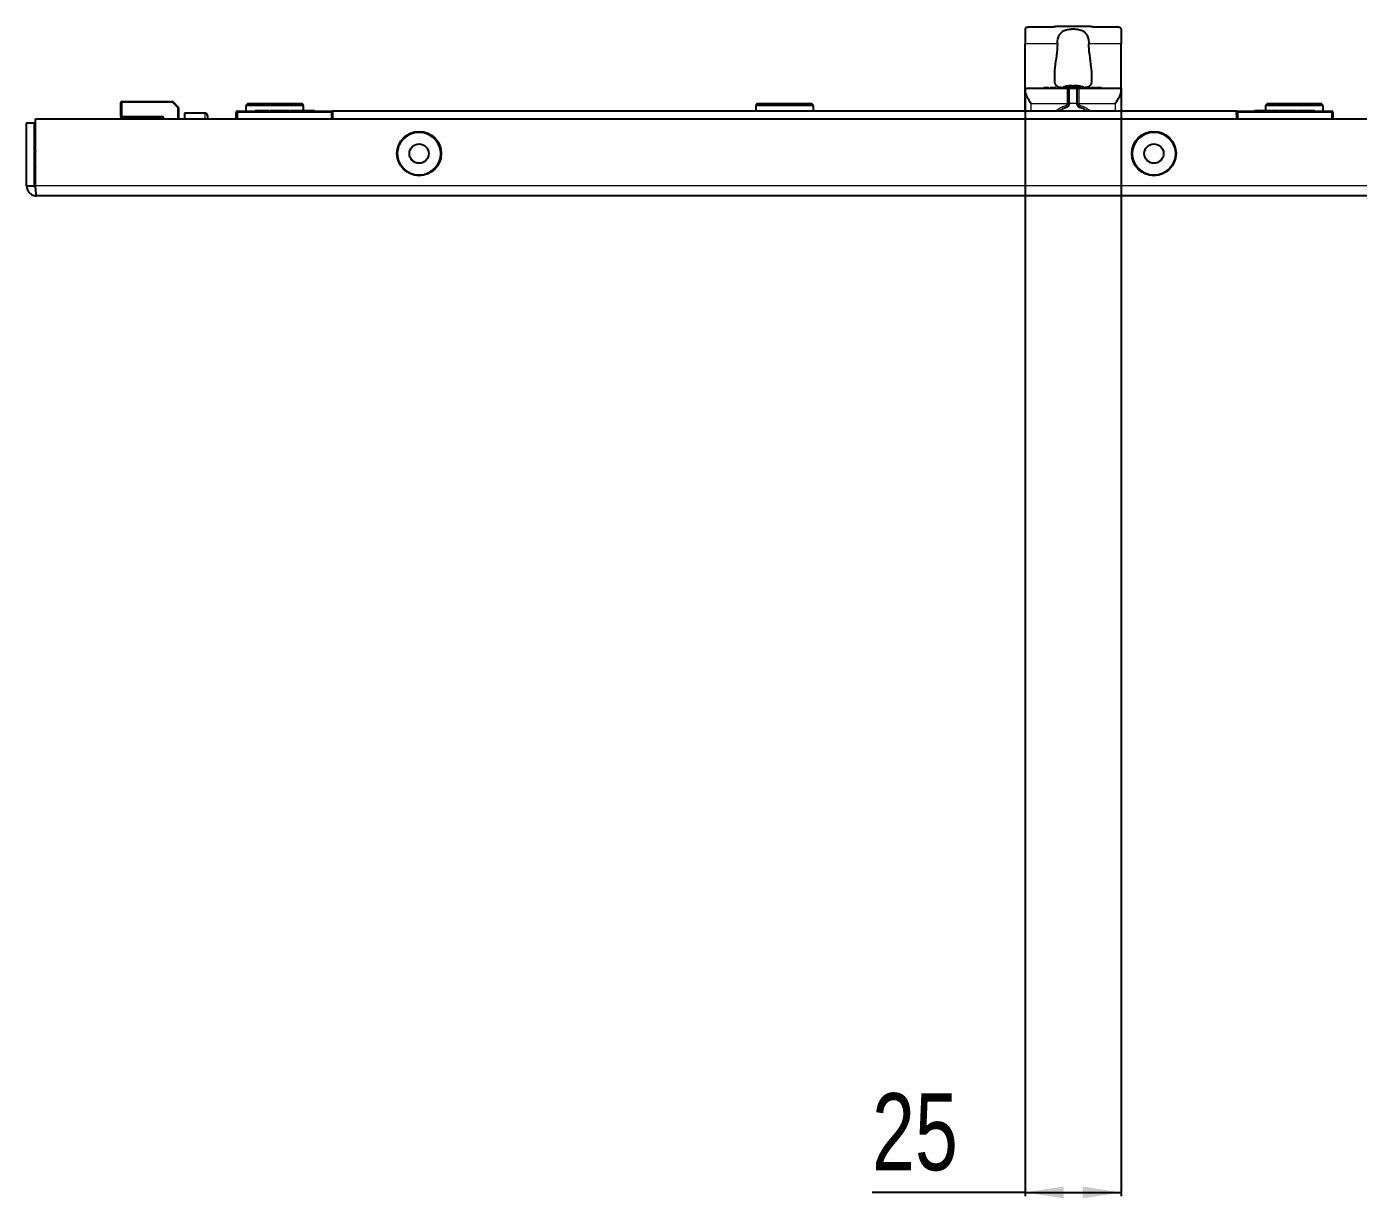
# Model space of a CAD drawing. Header units: millimetres. Extents: x -984 to 2790, y -1538 to 1219.
# Drawn here: x 1623.3 to 1969.4, y -1538 to -1233.5 of the extents above; entities that cross this region are included whole.
import ezdxf

# ---------------------------------------------------------------- set-up
doc = ezdxf.new("R2010")
doc.units = ezdxf.units.MM
doc.layers.add('FORMAT', color=7, linetype='Continuous')
doc.styles.add('SLDTEXTSTYLE0', font='TXT', dxfattribs={"width": 0.75})
doc.dimstyles.new('SLDDIMSTYLE0', dxfattribs={"dimtxt": 20, "dimasz": 10, "dimexe": 0, "dimexo": 0.0625, "dimgap": 5, "dimtad": 2, "dimdec": 1, "dimrnd": 1e-09, "dimzin": 12, "dimdsep": 46, "dimtxsty": 'SLDTEXTSTYLE0', "dimsah": 1, "dimcen": 0.09, "dimadec": 0, "dimazin": 3, "dimtfac": 1, "dimtofl": 0, "dimtmove": 0, "dimatfit": 3, "dimfxl": 0, "dimfrac": 2, "dimtolj": 1, "dimtzin": 12, "dimarcsym": 0})

# ---------------------------------------------------------------- blocks, each defined once
blk = doc.blocks.new('_D_11')
at = {"layer": 'FORMAT'}
for p, q in [((1882.78, -1249.51), (1882.78, -1537.5)), ((1907.78, -1249.51), (1907.78, -1537.5)), ((1882.78, -1536.5), (1843.01, -1536.5)), ((1882.78, -1536.5), (1907.78, -1536.5))]:
    blk.add_line(p, q, dxfattribs=at)
for points in [[(1882.78, -1536.5), (1892.78, -1538.04), (1892.78, -1534.96)], [(1907.78, -1536.5), (1897.78, -1534.96), (1897.78, -1538.04)]]:
    blk.add_solid(points, dxfattribs=at)
at = {"layer": 'FORMAT', "insert": (1843.01, -1510.72), "char_height": 20, "attachment_point": 1, "style": 'SLDTEXTSTYLE0'}
blk.add_mtext('25', dxfattribs=at)

msp = doc.modelspace()

# ---------------------------------------------------------------- linework, layer by layer
at = {"color": 7, "linetype": 'Continuous', "lineweight": 25}
for p, q in [((1882.78, -1234.17), (1882.78, -1238)), ((1889.8, -1233.61), (1884.28, -1233.61)), ((1890.69, -1233.56), (1890.16, -1233.56)), ((1899.88, -1233.5), (1890.69, -1233.5)), ((1900.39, -1233.56), (1899.88, -1233.55)), ((1906.28, -1233.61), (1900.76, -1233.61)), ((1907.78, -1234.17), (1907.78, -1238)), ((1882.78, -1249.5), (1882.78, -1238)), ((1907.78, -1249.5), (1907.78, -1238)), ((1890.43, -1245.29), (1890.43, -1247.87)), ((1900.13, -1247.87), (1900.13, -1245.29)), ((1882.78, -1250.38), (1882.78, -1249.5)), ((1882.78, -1249.5), (1896.28, -1249.5)), ((1887.66, -1249.4), (1887.66, -1249.5)), ((1887.8, -1249.4), (1887.8, -1249.5)), ((1887.92, -1249.4), (1887.92, -1249.5)), ((1888.73, -1249.4), (1887.92, -1249.4)), ((1888.73, -1249.4), (1888.73, -1249.5)), ((1888.88, -1249.4), (1888.88, -1249.5)), ((1889, -1249.4), (1889, -1249.5)), ((1889.33, -1249.4), (1889.33, -1249.5)), ((1889.52, -1249.4), (1889.52, -1249.5)), ((1890.05, -1249.4), (1890.05, -1249.5)), ((1890.53, -1249.4), (1890.53, -1249.5)), ((1890.7, -1249.4), (1890.7, -1249.5)), ((1891.16, -1249.4), (1891.16, -1249.5)), ((1891.3, -1249.4), (1891.3, -1249.5)), ((1891.42, -1249.4), (1891.42, -1249.5)), ((1891.73, -1249.4), (1891.73, -1249.5)), ((1893.01, -1249.4), (1891.89, -1249.4)), ((1893.01, -1249.4), (1893.01, -1249.5)), ((1893.15, -1249.4), (1893.15, -1249.5)), ((1893.34, -1249.4), (1893.34, -1249.5)), ((1893.35, -1249.4), (1893.35, -1249.5)), ((1893.94, -1249.4), (1893.35, -1249.4)), ((1893.77, -1248.99), (1893.77, -1248.94)), ((1893.94, -1249.4), (1893.94, -1249.5)), ((1894.84, -1249.4), (1894.26, -1249.4)), ((1894.28, -1253.5), (1894.28, -1249.5)), ((1894.28, -1249.5), (1896.28, -1249.5)), ((1894.33, -1248.9), (1894.33, -1248.87)), ((1894.84, -1249.4), (1894.84, -1249.5)), ((1894.85, -1249.4), (1894.85, -1249.5)), ((1894.85, -1249.4), (1895.03, -1249.4)), ((1895.03, -1249.4), (1895.03, -1249.5)), ((1895.03, -1249.4), (1895.03, -1249.4)), ((1895.05, -1249.4), (1895.05, -1249.5)), ((1895.2, -1249.4), (1895.2, -1249.5)), ((1896, -1249.4), (1895.2, -1249.4)), ((1895.78, -1249.17), (1895.8, -1248.87)), ((1896, -1249.17), (1896.03, -1248.94)), ((1896, -1249.4), (1896, -1249.5)), ((1896.14, -1249.4), (1896.14, -1249.5)), ((1896.26, -1249.4), (1896.26, -1249.5)), ((1896.26, -1249.44), (1896.6, -1249.43)), ((1896.28, -1249.5), (1896.28, -1253.5)), ((1896.69, -1249.4), (1896.69, -1249.5)), ((1896.78, -1249.5), (1907.78, -1249.5)), ((1896.81, -1249.4), (1896.81, -1249.5)), ((1897.18, -1249.4), (1897.18, -1249.5)), ((1897.44, -1249.4), (1897.44, -1249.5)), ((1897.56, -1249.4), (1897.56, -1249.5)), ((1897.7, -1249.4), (1897.7, -1249.5)), ((1897.82, -1249.4), (1897.82, -1249.5)), ((1898.25, -1249.4), (1898.25, -1249.5)), ((1898.28, -1249.4), (1898.25, -1249.4)), ((1898.29, -1249.4), (1898.29, -1249.5)), ((1898.32, -1249.4), (1898.32, -1249.5)), ((1898.49, -1249.4), (1898.49, -1249.5)), ((1898.83, -1249.4), (1898.83, -1249.5)), ((1899.32, -1249.4), (1899.32, -1249.5)), ((1899.52, -1249.4), (1899.52, -1249.5)), ((1899.86, -1249.4), (1899.86, -1249.5)), ((1900.02, -1249.4), (1900.02, -1249.5)), ((1901.08, -1249.4), (1900.02, -1249.4)), ((1901.08, -1249.4), (1901.08, -1249.5)), ((1901.39, -1249.4), (1901.39, -1249.5)), ((1901.56, -1249.4), (1901.56, -1249.5)), ((1901.93, -1249.4), (1901.93, -1249.5)), ((1902.69, -1249.4), (1901.93, -1249.4)), ((1902.69, -1249.4), (1902.69, -1249.5)), ((1907.78, -1250.38), (1907.78, -1249.5)), ((1647.98, -1253), (1661.28, -1253)), ((1661.28, -1253), (1661.2, -1253.2)), ((1661.28, -1253), (1662.78, -1254.5)), ((1882.78, -1255.5), (1882.78, -1250.38)), ((1907.78, -1250.38), (1907.78, -1255.5)), ((1647.78, -1256.8), (1647.78, -1253.2)), ((1662.78, -1254.5), (1662.58, -1254.58)), ((1662.78, -1254.5), (1662.78, -1257.5)), ((1669.68, -1256), (1664.28, -1256)), ((1664.28, -1256), (1664.28, -1257.5)), ((1677.78, -1257.5), (1677.78, -1255.8)), ((1678.08, -1255.5), (1702.48, -1255.5)), ((1680.78, -1253.5), (1680.28, -1254)), ((1680.28, -1254), (1680.28, -1255.5)), ((1695.28, -1254), (1680.28, -1254)), ((1680.78, -1253.5), (1694.78, -1253.5)), ((1682.64, -1255.3), (1682.64, -1255.5)), ((1686.45, -1255.3), (1686.45, -1255.5)), ((1686.45, -1255.3), (1687.24, -1255.3)), ((1687.24, -1255.3), (1687.24, -1255.5)), ((1687.24, -1255.3), (1689.12, -1255.3)), ((1688.58, -1255.3), (1688.58, -1255.28)), ((1689.12, -1255.3), (1689.12, -1255.5)), ((1689.12, -1255.3), (1690.17, -1255.3)), ((1690.17, -1255.3), (1690.17, -1255.5)), ((1690.17, -1255.3), (1691.57, -1255.3)), ((1691.74, -1255.28), (1691.74, -1255.5)), ((1691.83, -1255.3), (1691.83, -1255.5)), ((1691.83, -1255.3), (1693.18, -1255.3)), ((1693.18, -1255.3), (1693.18, -1255.5)), ((1693.18, -1255.3), (1695.17, -1255.3)), ((1695.28, -1254), (1694.78, -1253.5)), ((1695.17, -1255.3), (1695.17, -1255.5)), ((1695.17, -1255.3), (1698.13, -1255.3)), ((1695.28, -1255.3), (1695.28, -1254)), ((1698.13, -1255.3), (1698.13, -1255.5)), ((1937.78, -1255.5), (1702.78, -1255.5)), ((1702.78, -1255.5), (1702.78, -1255.8)), ((1702.78, -1255.8), (1702.78, -1256.45)), ((1702.78, -1256.45), (1702.78, -1257.5)), ((1813.28, -1253.5), (1812.78, -1254)), ((1812.78, -1254), (1812.78, -1255.5)), ((1827.78, -1254), (1812.78, -1254)), ((1813.28, -1253.5), (1827.28, -1253.5)), ((1827.78, -1254), (1827.28, -1253.5)), ((1827.78, -1255.5), (1827.78, -1254)), ((1894.28, -1253.5), (1894.28, -1253.53)), ((1896.28, -1253.53), (1896.28, -1253.5)), ((1937.78, -1255.5), (1937.78, -1255.8)), ((1937.78, -1256.45), (1937.78, -1255.8)), ((1937.78, -1256.45), (1937.78, -1257.5)), ((1938.08, -1255.5), (1962.48, -1255.5)), ((1942.43, -1255.3), (1942.43, -1255.5)), ((1942.43, -1255.3), (1942.78, -1255.3)), ((1942.78, -1255.3), (1942.78, -1255.5)), ((1942.78, -1255.3), (1943.03, -1255.3)), ((1943.03, -1255.3), (1943.03, -1255.5)), ((1943.03, -1255.3), (1943.14, -1255.3)), ((1943.14, -1255.3), (1943.14, -1255.5)), ((1944.17, -1255.3), (1944.17, -1255.5)), ((1944.17, -1255.3), (1944.82, -1255.3)), ((1944.84, -1255.3), (1944.84, -1255.5)), ((1944.84, -1255.3), (1945.18, -1255.3)), ((1945.18, -1255.3), (1945.18, -1255.5)), ((1945.78, -1253.5), (1945.28, -1254)), ((1945.28, -1254), (1945.28, -1255.3)), ((1960.28, -1254), (1945.28, -1254)), ((1945.78, -1253.5), (1959.78, -1253.5)), ((1948.49, -1255.5), (1948.49, -1255.28)), ((1948.63, -1255.3), (1949.41, -1255.3)), ((1949.41, -1255.3), (1950.2, -1255.3)), ((1949.41, -1255.3), (1949.41, -1255.5)), ((1950.2, -1255.3), (1950.2, -1255.5)), ((1950.2, -1255.3), (1950.69, -1255.3)), ((1950.69, -1255.3), (1950.69, -1255.5)), ((1950.69, -1255.3), (1952.08, -1255.3)), ((1951.72, -1255.28), (1951.72, -1255.3)), ((1952.08, -1255.3), (1952.08, -1255.5)), ((1952.08, -1255.3), (1953.13, -1255.3)), ((1953.13, -1255.3), (1953.13, -1255.5)), ((1954.17, -1255.3), (1954.17, -1255.5)), ((1954.17, -1255.3), (1956.14, -1255.3)), ((1956.14, -1255.3), (1956.14, -1255.5)), ((1956.14, -1255.3), (1958.13, -1255.3)), ((1958.13, -1255.3), (1958.13, -1255.5)), ((1960.28, -1254), (1959.78, -1253.5)), ((1960.28, -1255.5), (1960.28, -1254)), ((1962.78, -1255.8), (1962.78, -1257.5)), ((1623.28, -1274.9), (1623.28, -1258.5)), ((1623.28, -1258.5), (1625.28, -1258.5)), ((1625.28, -1274.9), (1625.28, -1258.5)), ((1625.58, -1257.5), (2015.98, -1257.5)), ((1625.58, -1274.9), (1625.58, -1257.5)), ((1647.78, -1256.8), (1647.78, -1257.2)), ((1647.78, -1257.5), (1647.78, -1257.2)), ((1658.58, -1257), (1647.98, -1257)), ((1658.78, -1257.5), (1658.78, -1257.2)), ((1670.28, -1256.6), (1670.28, -1257.5)), ((1623.28, -1274.9), (1625.28, -1274.9)), ((2015.68, -1277.5), (1625.88, -1277.5))]:
    msp.add_line(p, q, dxfattribs=at)
at = {"color": 8, "linetype": 'Continuous', "lineweight": 18}
for p, q in [((1891.19, -1238), (1882.78, -1238)), ((1907.78, -1238), (1899.37, -1238)), ((1891.89, -1249.4), (1891.89, -1249.5)), ((1893.78, -1253.5), (1893.78, -1249.5)), ((1896.78, -1249.5), (1896.78, -1253.5)), ((1647.98, -1253), (1647.98, -1253.2)), ((1647.98, -1253.2), (1647.78, -1253.2)), ((1647.98, -1253.2), (1647.98, -1256.8)), ((1661.2, -1253.2), (1647.98, -1253.2)), ((1662.58, -1254.58), (1661.2, -1253.2)), ((1662.58, -1257.5), (1662.58, -1254.58)), ((1669.68, -1257.5), (1669.68, -1256)), ((1678.08, -1255.8), (1677.78, -1255.8)), ((1678.08, -1255.5), (1678.08, -1255.8)), ((1678.08, -1255.8), (1678.08, -1257.5)), ((1702.48, -1255.8), (1678.08, -1255.8)), ((1683.87, -1255.3), (1683.87, -1255.5)), ((1702.48, -1255.5), (1702.48, -1255.8)), ((1702.48, -1257.5), (1702.48, -1255.8)), ((1702.78, -1255.8), (1702.48, -1255.8)), ((1884.28, -1253.5), (1884.28, -1255.5)), ((1884.28, -1253.5), (1893.78, -1253.5)), ((1893.42, -1254.01), (1893.55, -1254.49)), ((1893.78, -1253.53), (1893.78, -1253.5)), ((1893.78, -1253.5), (1894.28, -1253.5)), ((1893.78, -1253.53), (1894.28, -1253.53)), ((1896.28, -1253.5), (1894.28, -1253.5)), ((1896.28, -1253.5), (1896.78, -1253.5)), ((1896.28, -1253.53), (1896.78, -1253.53)), ((1896.78, -1253.5), (1896.78, -1253.53)), ((1896.78, -1253.5), (1906.28, -1253.5)), ((1897, -1254.49), (1897.14, -1254.01)), ((1906.28, -1255.5), (1906.28, -1253.5)), ((1938.08, -1255.8), (1937.78, -1255.8)), ((1938.08, -1255.8), (1938.08, -1255.5)), ((1962.48, -1255.8), (1938.08, -1255.8)), ((1938.08, -1255.8), (1938.08, -1257.5)), ((1946.91, -1255.3), (1946.91, -1255.5)), ((1962.48, -1255.5), (1962.48, -1255.8)), ((1962.48, -1257.5), (1962.48, -1255.8)), ((1962.78, -1255.8), (1962.48, -1255.8)), ((1647.98, -1256.8), (1647.78, -1256.8)), ((1647.98, -1257.2), (1647.78, -1257.2)), ((1647.98, -1256.8), (1658.58, -1256.8)), ((1647.98, -1256.8), (1647.98, -1257)), ((1647.98, -1257.2), (1647.98, -1257)), ((1658.58, -1257.2), (1647.98, -1257.2)), ((1647.98, -1257.2), (1647.98, -1257.5)), ((1658.58, -1256.8), (1658.58, -1257)), ((1658.58, -1257), (1658.58, -1257.2)), ((1658.58, -1257.2), (1658.78, -1257.2)), ((1658.58, -1257.5), (1658.58, -1257.2)), ((1658.98, -1257.2), (1658.78, -1257.2)), ((1658.98, -1257.2), (1658.98, -1257.5)), ((2015.98, -1274.9), (1625.58, -1274.9))]:
    msp.add_line(p, q, dxfattribs=at)
at = {"color": 7, "linetype": 'Continuous', "lineweight": 25, "flags": 128}
for points in [[(1625.58, -1263.48), (1625.42, -1263.75), (1625.28, -1264)], [(1625.58, -1265.9), (1625.45, -1266.39), (1625.28, -1268)], [(1625.28, -1268), (1625.45, -1269.61), (1625.58, -1270.1)], [(1625.28, -1272), (1625.42, -1272.25), (1625.58, -1272.52)]]:
    msp.add_lwpolyline(points, dxfattribs=at)
at = {"color": 8, "linetype": 'Continuous', "lineweight": 18, "flags": 128}
for points in [[(1625.28, -1264.69), (1625.29, -1264.67), (1625.58, -1264.08)], [(1625.58, -1271.93), (1625.29, -1271.34), (1625.28, -1271.32)]]:
    msp.add_lwpolyline(points, dxfattribs=at)
at = {"color": 7, "linetype": 'Continuous', "lineweight": 25}
for centre, radius in [((1725.28, -1266.5), 5.75), ((1916.28, -1266.5), 5.75), ((1725.28, -1266.5), 2.5), ((1916.28, -1266.5), 2.5)]:
    msp.add_circle(centre, radius, dxfattribs=at)
at = {"color": 8, "linetype": 'Continuous', "lineweight": 18}
for centre in [(1725.28, -1266.5), (1916.28, -1266.5)]:
    msp.add_circle(centre, 5.5, dxfattribs=at)
at = {"color": 7, "linetype": 'Continuous', "lineweight": 25}
for centre, radius, start, end in [((1895.28, -1256.8), 8, 100.361, 108.448), ((1895.27, -1256.76), 7.96, 100.8908, 108.0476), ((1892.97, -1249.8), 0.629, 75.5606, 104.4394), ((1895.35, -1255.22), 6.42, 102.4344, 110.2986), ((1894.52, -1252.65), 3.79, 92.8918, 101.4174), ((1895.03, -1256.41), 7.54, 92.0538, 98.0829), ((1894.25, -1249.4), 0.529, 72.0453, 81.6206), ((1894.55, -1253.22), 4.35, 79.331, 87.2142), ((1896.01, -1253.22), 4.35, 92.7858, 100.669), ((1892.03, -1249.93), 3.47, 12.2342, 16.4656), ((1895.95, -1256.44), 7.26, 85.7578, 94.2422), ((1895.53, -1256.43), 7.56, 85.3402, 87.9436), ((1896.32, -1249.47), 0.598, 99.0104, 119.4761), ((1895.16, -1251.12), 2.34, 55.3963, 68.2782), ((1896.04, -1252.65), 3.79, 78.5826, 87.1082), ((1895.28, -1256.8), 8, 70.1778, 79.639), ((1647.98, -1253.2), 0.2, 90, 180), ((1669.68, -1256.6), 0.6, 360, 90), ((1678.08, -1255.8), 0.3, 90, 180), ((1702.48, -1255.8), 0.3, 0, 90), ((1895.28, -1260.5), 6.25, 106.0134, 126.8699), ((1893.28, -1253.53), 1, 286.0134, 0), ((1897.28, -1253.53), 1, 180, 253.9866), ((1895.28, -1260.5), 6.25, 53.1301, 73.9866), ((1938.08, -1255.8), 0.3, 90, 180), ((1962.48, -1255.8), 0.3, 0, 90), ((1647.98, -1256.8), 0.2, 180, 270), ((1658.58, -1257.2), 0.2, 0, 90)]:
    msp.add_arc(centre, radius, start, end, dxfattribs=at)
at = {"color": 8, "linetype": 'Continuous', "lineweight": 18}
for centre, radius, start, end in [((1895.28, -1260.5), 6.75, 106.0134, 132.2054), ((1893.28, -1253.53), 0.5, 286.0134, 0), ((1897.28, -1253.53), 0.5, 180, 253.9866), ((1895.28, -1260.5), 6.75, 47.7946, 73.9866), ((1658.58, -1257.2), 0.4, 0, 90)]:
    msp.add_arc(centre, radius, start, end, dxfattribs=at)
at = {"color": 7, "linetype": 'Continuous', "lineweight": 25}
for points, knots in [([(1884.28, -1233.61), (1884.11, -1233.61), (1883.78, -1233.62), (1883.33, -1233.68), (1882.99, -1233.8), (1882.81, -1233.97), (1882.79, -1234.11), (1882.78, -1234.17)], [0, 0, 0, 0, 0.2129, 0.425707, 0.640613, 0.853382, 1, 1, 1, 1]), ([(1889.8, -1233.61), (1889.9, -1233.59), (1890.03, -1233.58), (1890.14, -1233.56), (1890.16, -1233.56)], [0, 0, 0, 0, 0.789403, 1, 1, 1, 1]), ([(1891.19, -1238), (1891.21, -1237.59), (1891.25, -1236.76), (1891.61, -1235.66), (1892.26, -1234.86), (1893.19, -1234.37), (1894.34, -1234.12), (1895.66, -1234.08), (1897.01, -1234.25), (1898.14, -1234.72), (1898.87, -1235.52), (1899.25, -1236.55), (1899.36, -1237.41), (1899.37, -1237.9), (1899.37, -1238)], [0, 0, 0, 0, 0.0885051, 0.1771377, 0.2628581, 0.3446937, 0.4304853, 0.5251934, 0.6256454, 0.7239113, 0.8124944, 0.894483, 0.9789968, 1, 1, 1, 1]), ([(1900.39, -1233.56), (1900.41, -1233.56), (1900.52, -1233.58), (1900.65, -1233.59), (1900.76, -1233.61)], [0, 0, 0, 0, 0.161974, 1, 1, 1, 1]), ([(1907.78, -1234.17), (1907.76, -1234.09), (1907.73, -1233.93), (1907.5, -1233.76), (1907.14, -1233.66), (1906.71, -1233.61), (1906.41, -1233.61), (1906.28, -1233.61)], [0, 0, 0, 0, 0.205683, 0.411346, 0.618649, 0.832339, 1, 1, 1, 1]), ([(1891.19, -1238), (1891.13, -1239), (1891.02, -1241.14), (1890.51, -1243.58), (1890.45, -1244.89), (1890.43, -1245.29)], [0, 0, 0, 0, 0.378823, 0.812228, 1, 1, 1, 1]), ([(1900.13, -1245.29), (1900.04, -1244.38), (1899.87, -1242.52), (1899.41, -1239.92), (1899.38, -1238.39), (1899.37, -1238)], [0, 0, 0, 0, 0.417668, 0.852903, 1, 1, 1, 1]), ([(1887.8, -1249.4), (1887.78, -1249.4), (1887.74, -1249.4), (1887.68, -1249.4), (1887.66, -1249.4), (1887.66, -1249.4), (1887.66, -1249.4)], [0, 0, 0, 0, 0.280836, 0.55925, 0.779182, 1, 1, 1, 1]), ([(1887.92, -1249.4), (1887.92, -1249.4), (1887.92, -1249.4), (1887.89, -1249.4), (1887.85, -1249.4), (1887.82, -1249.4), (1887.8, -1249.4)], [0, 0, 0, 0, 0.280888, 0.559482, 0.77927, 1, 1, 1, 1]), ([(1888.88, -1249.4), (1888.86, -1249.4), (1888.83, -1249.4), (1888.77, -1249.4), (1888.74, -1249.4), (1888.73, -1249.4)], [0, 0, 0, 0, 0.280638, 0.560877, 1, 1, 1, 1]), ([(1889, -1249.4), (1889, -1249.4), (1889, -1249.4), (1888.97, -1249.4), (1888.92, -1249.4), (1888.9, -1249.4), (1888.88, -1249.4)], [0, 0, 0, 0, 0.280941, 0.559114, 0.779089, 1, 1, 1, 1]), ([(1889.52, -1249.4), (1889.46, -1249.4), (1889.35, -1249.4), (1889.34, -1249.4), (1889.33, -1249.4)], [0, 0, 0, 0, 0.559312, 1, 1, 1, 1]), ([(1890.05, -1249.4), (1889.99, -1249.4), (1889.87, -1249.4), (1889.68, -1249.4), (1889.58, -1249.4), (1889.52, -1249.4)], [0, 0, 0, 0, 0.280496, 0.560765, 1, 1, 1, 1]), ([(1890.53, -1249.4), (1890.46, -1249.4), (1890.34, -1249.4), (1890.14, -1249.4), (1890.05, -1249.4)], [0, 0, 0, 0, 0.560137, 1, 1, 1, 1]), ([(1890.43, -1247.87), (1890.47, -1248.15), (1890.56, -1248.69), (1891.34, -1249.14), (1892.34, -1249.35), (1893.11, -1249.39), (1893.39, -1249.4)], [0, 0, 0, 0, 0.289157, 0.579411, 0.847533, 1, 1, 1, 1]), ([(1890.7, -1249.4), (1890.69, -1249.4), (1890.68, -1249.4), (1890.58, -1249.4), (1890.53, -1249.4)], [0, 0, 0, 0, 0.559914, 1, 1, 1, 1]), ([(1891.3, -1249.4), (1891.28, -1249.4), (1891.24, -1249.4), (1891.18, -1249.4), (1891.16, -1249.4), (1891.16, -1249.4), (1891.16, -1249.4)], [0, 0, 0, 0, 0.280765, 0.559178, 0.779175, 1, 1, 1, 1]), ([(1891.42, -1249.4), (1891.42, -1249.4), (1891.42, -1249.4), (1891.39, -1249.4), (1891.34, -1249.4), (1891.31, -1249.4), (1891.3, -1249.4)], [0, 0, 0, 0, 0.280828, 0.559417, 0.779393, 1, 1, 1, 1]), ([(1891.89, -1249.4), (1891.87, -1249.4), (1891.83, -1249.4), (1891.77, -1249.4), (1891.74, -1249.4), (1891.73, -1249.4), (1891.73, -1249.4)], [0, 0, 0, 0, 0.280951, 0.559967, 0.779431, 1, 1, 1, 1]), ([(1893.15, -1249.4), (1893.14, -1249.4), (1893.14, -1249.4), (1893.11, -1249.4), (1893.06, -1249.4), (1893.03, -1249.4), (1893.01, -1249.4)], [0, 0, 0, 0, 0.280713, 0.558701, 0.779045, 1, 1, 1, 1]), ([(1893.35, -1249.4), (1893.35, -1249.4), (1893.34, -1249.4), (1893.34, -1249.4), (1893.34, -1249.4)], [0, 0, 0, 0, 0.5600811, 1, 1, 1, 1]), ([(1893.78, -1249.5), (1893.78, -1249.5), (1893.78, -1249.5), (1893.79, -1249.5), (1893.8, -1249.5), (1893.84, -1249.5), (1893.96, -1249.5), (1894.18, -1249.5), (1894.24, -1249.5), (1894.28, -1249.5)], [0, 0, 0, 0, 0.00167, 0.003889, 0.009531, 0.034361, 0.132751, 0.526214, 1, 1, 1, 1]), ([(1894.12, -1249.4), (1894.1, -1249.4), (1894.05, -1249.4), (1893.98, -1249.4), (1893.96, -1249.4), (1893.94, -1249.4)], [0, 0, 0, 0, 0.281226, 0.561522, 1, 1, 1, 1]), ([(1894.85, -1249.4), (1894.85, -1249.4), (1894.85, -1249.4), (1894.84, -1249.4), (1894.84, -1249.4)], [0, 0, 0, 0, 0.559504, 1, 1, 1, 1]), ([(1895.2, -1249.4), (1895.18, -1249.4), (1895.14, -1249.4), (1895.08, -1249.4), (1895.05, -1249.4), (1895.05, -1249.4), (1895.05, -1249.4)], [0, 0, 0, 0, 0.280855, 0.559718, 0.779518, 1, 1, 1, 1]), ([(1896.14, -1249.4), (1896.12, -1249.4), (1896.08, -1249.4), (1896.02, -1249.4), (1896, -1249.4), (1896, -1249.4), (1896, -1249.4)], [0, 0, 0, 0, 0.280813, 0.559099, 0.77917, 1, 1, 1, 1]), ([(1896.26, -1249.4), (1896.26, -1249.4), (1896.26, -1249.4), (1896.23, -1249.4), (1896.19, -1249.4), (1896.16, -1249.4), (1896.14, -1249.4)], [0, 0, 0, 0, 0.280912, 0.559405, 0.779108, 1, 1, 1, 1]), ([(1896.28, -1249.5), (1896.32, -1249.5), (1896.4, -1249.5), (1896.65, -1249.5), (1896.78, -1249.5), (1896.78, -1249.5)], [0, 0, 0, 0, 0.475461, 0.994056, 1, 1, 1, 1]), ([(1896.69, -1249.4), (1896.67, -1249.4), (1896.63, -1249.4), (1896.58, -1249.4), (1896.55, -1249.4), (1896.55, -1249.4), (1896.55, -1249.4)], [0, 0, 0, 0, 0.280888, 0.559023, 0.779155, 1, 1, 1, 1]), ([(1896.81, -1249.4), (1896.81, -1249.4), (1896.81, -1249.4), (1896.78, -1249.4), (1896.74, -1249.4), (1896.71, -1249.4), (1896.69, -1249.4)], [0, 0, 0, 0, 0.2809, 0.559498, 0.779148, 1, 1, 1, 1]), ([(1897.18, -1249.4), (1897.13, -1249.4), (1897.02, -1249.4), (1896.88, -1249.4), (1896.82, -1249.4), (1896.82, -1249.4), (1896.81, -1249.4)], [0, 0, 0, 0, 0.280935, 0.559487, 0.779245, 1, 1, 1, 1]), ([(1897.44, -1249.4), (1897.39, -1249.4), (1897.31, -1249.4), (1897.22, -1249.4), (1897.18, -1249.4)], [0, 0, 0, 0, 0.559441, 1, 1, 1, 1]), ([(1897.27, -1249.4), (1897.71, -1249.37), (1898.62, -1249.3), (1899.57, -1248.99), (1900.06, -1248.5), (1900.11, -1248.06), (1900.13, -1247.87)], [0, 0, 0, 0, 0.258101, 0.532051, 0.800559, 1, 1, 1, 1]), ([(1897.56, -1249.4), (1897.55, -1249.4), (1897.54, -1249.4), (1897.47, -1249.4), (1897.44, -1249.4)], [0, 0, 0, 0, 0.560313, 1, 1, 1, 1]), ([(1897.7, -1249.4), (1897.68, -1249.4), (1897.64, -1249.4), (1897.58, -1249.4), (1897.56, -1249.4), (1897.56, -1249.4), (1897.56, -1249.4)], [0, 0, 0, 0, 0.28091, 0.559174, 0.779166, 1, 1, 1, 1]), ([(1897.82, -1249.4), (1897.82, -1249.4), (1897.82, -1249.4), (1897.79, -1249.4), (1897.75, -1249.4), (1897.72, -1249.4), (1897.7, -1249.4)], [0, 0, 0, 0, 0.280849, 0.55949, 0.779158, 1, 1, 1, 1]), ([(1898.32, -1249.4), (1898.31, -1249.4), (1898.29, -1249.4), (1898.29, -1249.4), (1898.29, -1249.4)], [0, 0, 0, 0, 0.560691, 1, 1, 1, 1]), ([(1898.49, -1249.4), (1898.45, -1249.4), (1898.38, -1249.4), (1898.34, -1249.4), (1898.32, -1249.4)], [0, 0, 0, 0, 0.559542, 1, 1, 1, 1]), ([(1898.83, -1249.4), (1898.77, -1249.4), (1898.64, -1249.4), (1898.53, -1249.4), (1898.49, -1249.4)], [0, 0, 0, 0, 0.560514, 1, 1, 1, 1]), ([(1899.32, -1249.4), (1899.25, -1249.4), (1899.11, -1249.4), (1898.92, -1249.4), (1898.83, -1249.4)], [0, 0, 0, 0, 0.559217, 1, 1, 1, 1]), ([(1899.52, -1249.4), (1899.52, -1249.4), (1899.5, -1249.4), (1899.38, -1249.4), (1899.32, -1249.4)], [0, 0, 0, 0, 0.5603404, 1, 1, 1, 1]), ([(1900.02, -1249.4), (1900, -1249.4), (1899.95, -1249.4), (1899.9, -1249.4), (1899.87, -1249.4), (1899.87, -1249.4), (1899.86, -1249.4)], [0, 0, 0, 0, 0.280872, 0.559701, 0.779382, 1, 1, 1, 1]), ([(1901.56, -1249.4), (1901.5, -1249.4), (1901.41, -1249.4), (1901.4, -1249.4), (1901.39, -1249.4)], [0, 0, 0, 0, 0.5589475, 1, 1, 1, 1]), ([(1901.93, -1249.4), (1901.85, -1249.4), (1901.71, -1249.4), (1901.6, -1249.4), (1901.56, -1249.4)], [0, 0, 0, 0, 0.5597473, 1, 1, 1, 1]), ([(1882.78, -1250.38), (1882.8, -1250.55), (1882.86, -1250.97), (1883.33, -1251.92), (1883.86, -1252.81), (1884.21, -1253.38), (1884.28, -1253.5), (1884.28, -1253.5)], [0, 0, 0, 0, 0.19414, 0.485275, 0.898779, 0.996769, 1, 1, 1, 1]), ([(1906.28, -1253.5), (1906.28, -1253.5), (1906.35, -1253.38), (1906.7, -1252.81), (1907.23, -1251.92), (1907.7, -1250.97), (1907.76, -1250.55), (1907.78, -1250.38)], [0, 0, 0, 0, 0.003231, 0.101221, 0.514725, 0.80586, 1, 1, 1, 1]), ([(1682.64, -1255.3), (1682.82, -1255.3), (1683.16, -1255.3), (1683.65, -1255.3), (1683.87, -1255.3)], [0, 0, 0, 0, 0.5368, 1, 1, 1, 1]), ([(1683.87, -1255.3), (1684.25, -1255.3), (1684.94, -1255.3), (1685.8, -1255.3), (1686.25, -1255.3), (1686.27, -1255.3)], [0, 0, 0, 0, 0.522437, 0.975649, 1, 1, 1, 1]), ([(1943.14, -1255.3), (1943.28, -1255.3), (1943.55, -1255.3), (1943.97, -1255.3), (1944.17, -1255.3)], [0, 0, 0, 0, 0.547643, 1, 1, 1, 1]), ([(1945.18, -1255.3), (1945.51, -1255.3), (1946.14, -1255.3), (1946.67, -1255.3), (1946.91, -1255.3)], [0, 0, 0, 0, 0.5368, 1, 1, 1, 1]), ([(1946.91, -1255.3), (1947.23, -1255.3), (1947.84, -1255.3), (1948.41, -1255.3), (1948.44, -1255.3), (1948.45, -1255.3)], [0, 0, 0, 0, 0.415678, 0.776277, 1, 1, 1, 1]), ([(1953.3, -1255.3), (1953.34, -1255.3), (1953.63, -1255.3), (1953.92, -1255.3), (1954.17, -1255.3)], [0, 0, 0, 0, 0.139498, 1, 1, 1, 1]), ([(1625.28, -1274.9), (1625.31, -1275.07), (1625.35, -1275.31), (1625.56, -1275.37), (1625.62, -1275.39)], [0, 0, 0, 0, 0.7245637, 1, 1, 1, 1])]:
    msp.add_open_spline(points, degree=3, knots=knots, dxfattribs=at)
for points in [[(1623.28, -1274.9), (1623.32, -1275.24), (1623.4, -1275.92), (1624, -1276.78), (1624.86, -1277.38), (1625.54, -1277.46), (1625.88, -1277.5)], [(1625.88, -1277.5), (1625.85, -1277.46), (1625.8, -1277.38), (1625.73, -1276.78), (1625.65, -1275.92), (1625.6, -1275.24), (1625.58, -1274.9)]]:
    msp.add_open_spline(points, degree=3, dxfattribs=at)

# ---------------------------------------------------------------- dimensions: what is measured, and where the dimension line sits
at = {"layer": 'FORMAT'}
dim = msp.add_linear_dim(base=(1907.78, -1536.5), p1=(1882.78, -1249.5), p2=(1907.78, -1249.5), angle=0, dimstyle='SLDDIMSTYLE0', dxfattribs=at)
dim.commit()
dim.dimension.update_dxf_attribs({"geometry": '_D_11', "text_midpoint": (1857.79, -1536.5), "dimtype": 160})

doc.saveas('drawing.dxf')
